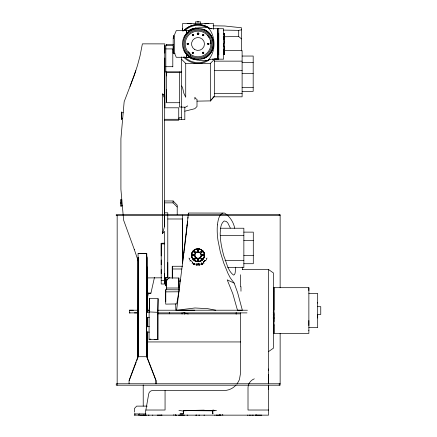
<?xml version="1.0" encoding="UTF-8"?>
<svg xmlns="http://www.w3.org/2000/svg" width="437" height="437" viewBox="0 0 437 437"><rect width="100%" height="100%" fill="white"/><g stroke="black" fill="none" stroke-linecap="round" stroke-linejoin="round"><path stroke-width="0.66" d="M121.016 202.036L121.016 203.708M121.426 115.707L121.431 114.745L121.426 116.69M121.431 112.79L121.431 111.943L121.426 119.372L121.431 112.817L123.19 112.713M138.043 352.774L138.037 357.034L138.037 257.639L138.327 257.644M138.037 352.774L138.152 259.715M138.07 356.718L138.07 253.558L146.548 253.553L146.548 356.707L138.07 356.718L138.256 257.633M156.091 383.768L156.08 380.496L146.739 356.297L146.63 326.603L149.378 326.603M146.63 326.603L146.63 312.165L149.394 312.165M147.351 331.699L147.318 356.876L147.307 332.147M147.313 317.71L147.313 326.63M147.318 312.198L147.318 257.48L146.734 257.491L146.887 256.328M147.384 277.839L147.378 293.489L150.94 293.151L154.463 277.391M147.356 326.931L147.367 317.404M147.373 311.958L147.427 267.04M149.629 309.199L149.64 298.318L158.09 298.717L158.047 339.527L149.05 339.254L149.132 311.925L149.64 298.318M161.209 273.589L161.215 269.553M161.209 264.762L161.215 259.966M164.804 102.75L164.798 102.422L164.798 107.12C164.367 103.159 165.011 99.259 164.76 95.228L162.553 93.922L162.542 233.462L164.492 231.37L164.492 284.012L161.209 284.012L161.209 243.283L164.492 243.152M164.492 278.025L164.492 284.012M164.492 273.589L164.492 280.379L161.209 280.379M162.542 233.462L164.481 226.683L164.798 43.886L142.386 43.858L140.064 55.783L137.415 65.687L134.241 75.443L124.152 101.734L120.912 138.731L120.912 189.336L123.605 220.117L134.301 249.5M164.492 103.7L164.492 97.959L162.553 93.922M164.798 45.355L164.798 53.145M165.727 301.869L165.727 289.704L179.154 289.829L176.75 303.928L165.727 304.125L165.727 289.704M169.851 277.817L165.727 277.927L165.847 285.82L166.803 284.979M166.339 286.169L166.339 280.27L169.223 277.905L178.842 278.025L178.848 289.889M166.339 75.923L166.339 72.11M167.775 262.517L167.786 277.031M173.194 50.108L173.194 37.811M182.54 263.167L182.54 218.992L167.775 218.992M182.54 215.091L182.617 261.561L187.566 221.171M197.491 59.891A15.994 15.994 0 0 1 188.604 56.979L189.095 57.291L186.441 57.291L186.441 54.62M186.441 33.294L186.441 30.628L186.441 34.01M188.626 31.977L188.626 30.628L191.93 29.022L195.558 28.061L197.437 28.017M223.564 46.382L223.564 43.323M223.564 39.729L223.564 36.506M223.564 34.272L223.569 33.201M224.591 40.876L224.58 54.691L224.591 46.169M224.591 39.368L224.591 33.288L224.591 36.347M268.569 389.367L268.569 388.346M268.547 388.28L268.547 384.959L268.569 415.145L134.214 415.145M268.547 374.334L268.547 383.631L268.569 269.542L242.388 269.542M268.569 388.466L268.569 389.411M274.004 287.688L308.866 287.693L308.866 333.415L274.004 333.409L274.004 325.833M274.004 318.507L274.004 313.138M274.004 333.169L274.004 291.299M274.004 324.423L274.004 325.598M308.866 330.53L308.866 330.203M308.866 320.501L308.866 325.598M308.866 290.589L308.866 287.693M317.683 318.01L317.683 314.831M317.683 303.098L317.683 302.601M121.426 116.635L121.426 116.073M157.5 339.653L157.582 312.324L158.09 298.717M161.209 243.283L161.209 255.962M164.481 226.683L164.492 200.971L173.107 200.971L177.209 205.15L177.209 214.605M165.847 285.82L165.727 277.927M166.339 45.148L166.339 44.7M164.492 107.032L164.492 106.426M166.339 89.383L166.339 101.537M173.451 38.101L173.44 35.768L173.38 37.68M121.016 200.113L121.027 199.245L121.016 206.395L121.016 200.124L121.852 200.08M199.572 264.685L199.567 265.133L196.475 265.139L196.492 264.014L198.059 263.997L199.556 264.014L199.567 265.133L199.556 264.019L198.327 264.019M201.02 251.805L201.157 251.084L201.053 251.887L202.085 252.1L202.091 251.029L202.293 251.728L201.441 252.193L202.085 252.1L202.298 251.472L201.949 250.942M217.708 33.174L217.724 54.8M175.068 53.259L173.189 53.238L173.276 45.983M173.221 53.238L173.27 48.873M173.631 36.031L173.576 38.057L173.779 36.031M173.664 38.063L173.691 36.031M217.839 54.407L217.741 59.093L208.946 59.312M177.209 206.985L173.09 202.855L173.107 200.971M202.631 255.607L203.287 255.853L203.811 255.443L203.56 254.651L202.926 254.569L202.495 255L203.145 255.869L203.647 254.995L202.795 254.804L202.866 255.629L203.331 255.689L203.631 255.017L203.014 254.673L202.659 254.995L202.866 255.629M235.745 267.247L235.122 273.147L234.456 274.638L233.544 275.086C227.764 270.809 226.628 262.528 223.924 256.257C221.854 248.697 220.177 240.962 220.204 233.085C220.587 228.895 220.374 223.749 224.137 220.964L226.366 221.472L227.797 222.914L230.332 228.059M194.809 99.221L194.886 97.26L195.951 98.838L197 99.292L197 106.519L194.809 108.704L184.818 111.195M201.075 264.074L201.861 264.478L202.823 264.041L201.304 263.369L200.883 264.838L202.156 264.15L202.151 263.631L201.282 263.413L201.763 263.309M134.689 412.091L134.449 408.491L136.655 406.12L147.209 406.12M194.951 259.234L194.924 258.677L194.334 258.289L193.941 258.529L194.159 259.288C195.17 259.665 195.099 257.77 194.126 258.191L193.771 258.589L194.126 258.191L195.039 258.567L194.875 259.327L195.039 258.567L194.574 258.174L193.913 258.333M173.385 415.145L173.407 414.735M194.973 251.898L194.645 250.964L195 251.28C195.596 252.859 192.712 251.586 194.476 252.264L195.011 251.821M202.222 259.146L202.265 258.48L201.299 258.251L202.244 258.513L201.807 259.463M201.479 259.316L202.107 259.07L202.151 258.622L201.413 258.333L201.135 258.688L201.479 259.316L201.921 259.245L201.845 258.333M164.552 103.766L164.678 102.427M188.281 214.086L188.385 213.027L224.591 213.081C229.818 216.462 233.527 222.083 234.707 228.251M188.183 215.059L188.298 213.884M187.866 218.254L188.129 215.643M187.992 217.074L187.085 225.732M192.438 254.902L192.788 255.705L193.416 255.17L193.209 254.749L192.438 254.902L192.832 254.662L193.405 255.061M197.939 259.78L197.568 260.031L197.786 260.791L198.545 260.294L198.316 259.884L197.491 259.911L197.377 260.468L197.835 260.982L198.496 260.823L198.474 259.835M134.875 415.145L135.017 413.915L134.339 413.926L145.958 413.915M204.347 256.514C205.92 250.532 197.628 246.036 193.46 250.598C188.85 254.749 193.362 263.107 199.365 261.512M175.171 414.735L175.117 415.145L175.177 414.735M180.437 279.849L176.603 310.259L175.832 310.221L175.69 303.862M183.961 252.242L180.273 281.149M198.535 260.19L198.256 260.791L197.786 260.791M202.784 255.569L203.642 255.361M217.391 224.853C218.079 220.669 218.571 215.026 222.957 213.027M192.22 255.115L192.673 254.569L193.23 254.607L192.52 254.645L192.22 255.115L192.46 255.743L193.356 255.672L192.427 255.667M194.924 258.677L194.629 259.288M192.466 262.932L192.083 263.314L192.864 262.517L190.685 260.337L190.051 260.965L190.685 260.337M196.792 264.079L199.185 264.03M147.045 299.569L148.454 292.916M203.631 255.437L203.751 254.897L202.773 254.645L202.681 255.667M204.03 258.01C205.106 255.519 204.653 252.444 202.708 250.505M197.835 260.982L197.377 260.468L197.491 259.911M194.148 264.451C195.667 264.019 193.859 264.964 193.842 263.964L194.033 263.424M192.477 254.891L192.788 255.705M194.918 258.791L194.591 258.338L193.979 258.518L194.017 259.157L194.733 259.223M198.545 260.294L198.332 259.878L197.606 260.02L197.917 260.834M202.156 264.15L201.861 264.478M135.809 70.63L130.018 86.45M213.005 409.917L212.677 410.835L212.874 413.872L212.677 410.835L188.129 410.633L183.327 410.851L183.327 413.915L179.951 413.915M201.135 251.439L201.943 251.133L201.921 251.996L201.189 251.805L201.506 251.051M201.135 258.688L201.943 258.382M138.07 356.308L129.062 380.6L129.068 383.768M137.999 357.007L138.261 356.308M129.205 380.572L136.218 362.098M136.699 360.831L137.906 357.663M194.782 264.358L194.809 263.506L193.99 263.489M194.733 251.969L194.782 251.226L193.891 251.477C193.575 252.34 195.41 251.903 194.29 252.078L193.946 251.838M203.396 258.802L204.035 257.557M201.397 263.489L201.719 262.872M201.468 252.056L202.162 251.625L201.413 251.078M198.425 260.834L198.698 260.332M236.991 384.107L239.389 379.72L240.372 374.132L240.372 312.788M183.977 37.2L185.741 34.354L188.074 32.087M193.755 251.412L194.104 250.953L193.744 251.308M138.403 415.145L139.398 413.915M210.328 101.029L213.196 97.484M193.624 250.243C191.898 251.881 191.062 254.389 191.564 256.727M198.617 250.264L197.956 250.685L197.398 250.111L197.885 249.445L198.382 249.543L198.617 250.264A0.617 0.617 0 0 1 197.764 250.62L197.409 250.128A0.617 0.617 0 0 1 197.819 249.478M201.375 250.947L201.053 251.887M203.56 258.835L201.67 260.725M193.984 251.887L194.23 251.051L194.689 251.133L194.629 252.034M192.657 255.661L193.362 255.41M193.465 263.85L194.738 263.369L195.164 264.855L193.203 264.035L194.077 263.385M203.97 263.314L203.172 262.522L205.346 260.348L206.007 260.856M197 101.144L210.328 100.892L214.43 96.326L214.43 58.634M203.746 261.938L203.828 261.555M210.328 100.892L210.328 63.441L214.43 59.339M204.352 261.326L204.685 260.998M236.089 384.97C233.079 388.427 228.562 390.509 223.968 390.536L152.748 390.536A4.102 4.097 0 0 0 148.711 393.928L145.526 411.976L145.526 415.145M189.363 259.742L189.877 258.562L188.91 258.12M202.599 259.753L200.523 261.162M203.172 262.522L203.8 263.156M197.453 259.982L197.912 259.644M268.569 351.572L273.491 348.12L273.491 272.999L268.569 269.542M208.274 60.153C215.933 51.785 215.933 36.113 208.274 27.744M203.145 255.869L203.811 255.443L203.276 254.525M202.905 52.243C201.233 54.013 205.297 53.352 203.15 52.2M189.849 30.426L194.634 28.394M184.818 107.497L187.741 105.918M191.93 29.022L188.626 30.628M254.29 378.813C250.685 380.25 247.981 383.686 248.008 387.646L248.008 410.021L268.569 410.021M203.423 58.569C216.697 54.368 216.697 33.529 203.429 29.328M121.426 118.99L122.677 118.58L121.426 117.7M178.848 281.27L180.317 280.811M200.845 261.195C197.486 262.763 193.192 261.069 191.854 257.612M207.089 258.07L206.198 258.469L206.668 259.802M216.337 58.837L215.037 59.153L223.564 59.175L223.564 28.722L210.65 28.695M149.05 339.254L150.896 339.188M223.394 30.093L238.706 30.35L241.497 29.842M193.82 263.97L194.236 264.483M150.94 293.151L147.892 293.145M212.715 410.998L216.534 410.398M198.496 260.823L197.704 260.938L197.366 260.343M201.763 263.347L201.113 263.648L201.107 264.167L201.878 264.412M204.789 23.838L208.848 23.456M196.672 28.197L198.027 28.066M121.022 205.909L122.355 205.811M274.004 309.959L274.004 287.857L274.004 290.911M148.58 293.533L147.367 293.609L148.618 293.56M197.824 59.787L192.493 58.831M161.351 415.145L162.051 415.117L157.205 415.145M204.21 410.125L183.25 410.627L215.004 410.638L213.502 410.097M198.474 59.53L198.021 59.536M251.739 415.145L253.482 415.145M273.185 318.338L274.004 318.327M146.952 356.854L147.28 356.849M224.268 36.763L238.706 36.533L241.497 38.915M139.507 415.145L144.401 415.145M146.947 277.927L161.728 277.812M164.416 277.79L167.775 277.763L167.775 215.479M165.721 291.878L178.957 291.79M180.301 413.91L183.327 413.894L183.327 410.851M255.618 415.145L256.688 415.139L255.82 415.145M164.492 202.877L173.09 202.855M172.287 278.451L172.287 266.27L182.535 266.248M194.82 310.215L176.603 310.259L194.94 307.981L207.712 308.669L215.774 310.221M146.542 415.145L143.56 415.145L143.986 415.145M179.033 415.145L179.17 415.145M216.637 415.145L216.987 415.145M198.474 27.236L208.274 27.236L208.274 28.241M210.525 28.7L211.666 28.7M189.243 30.628L176.269 30.628L174.319 35.228A16.781 2.578 -90 0 1 174.319 52.691L176.269 57.291L189.314 57.285M173.555 44.678L166.339 44.678L166.339 45.847M173.063 45.41L165.825 45.41L165.825 72.242L181.617 72.242M165.825 48.911L172.801 48.911L172.801 66.877M224.613 50.566L242.114 50.566L242.114 96.828L213.169 96.828M242.114 56.045L253.187 56.045L253.187 91.349L242.114 91.349M217.741 59.093L217.675 28.804L217.839 33.491M198.474 60.661L208.274 60.661L208.274 59.656M214.512 61.142L242.114 61.142M242.114 62.54L253.187 62.54M181.617 59.339L185.72 63.441L210.328 63.441M165.825 66.697L172.801 66.697M214.512 70.679L242.114 70.679M165.825 71.903L181.617 71.903M242.114 73.443L253.187 73.443M242.114 87.384L253.187 87.384M214.512 93.354L242.114 93.354M179.465 102.717L166.339 102.717L166.339 72.018M181.923 107.021L179.465 107.021L179.465 71.996M181.617 107.152L184.818 107.152L184.818 119.667L181.617 119.667L181.617 56.903M164.492 107.797L178.744 107.797L178.744 120.224L164.492 120.224M181.617 117.717L179.055 117.717L179.055 119.459L181.617 119.459M164.492 119.285L178.744 119.285M164.492 212.819L167.775 212.819L167.775 214.813M280.139 215.61L116.242 215.61L116.242 214.583L280.139 214.583L280.139 287.775M220.297 228.234L243.857 228.234L243.857 267.608L227.699 267.608M243.857 232.129L253.291 232.129L253.291 263.713L243.857 263.713M220.297 235.412L243.857 235.412M243.857 240.334L253.291 240.334M161.209 243.901L164.492 243.901M146.63 312.165L146.805 253.586L138.07 253.558M243.857 255.508L253.291 255.508M225.006 260.43L243.857 260.43M166.339 288.01L178.848 288.01L178.842 278.025M308.866 293.456L317.683 293.456L317.683 327.663L308.866 327.663M317.683 306.687L320.758 306.687L320.758 314.449L317.683 314.449M133.389 310.221L129.33 310.221L129.33 312.887L138.573 312.887M129.33 310.221L138.573 310.221M146.821 310.221L149.301 310.221M157.904 310.226L247.44 310.221M129.33 312.887L130.046 312.887M273.185 312.794L274.004 312.794M157.833 312.887L246.998 312.892M157.866 313.848L240.05 313.848M146.63 317.677L149.388 317.677M146.63 332.115L149.361 332.115M146.876 341.942L240.672 341.942M280.139 383.768L116.242 383.768L116.242 385.205L280.139 385.205L280.139 333.338M145.871 410.021L165.06 410.021L165.06 390.536M212.349 59.148L218.735 59.17L218.735 28.722L217.528 28.711M172.287 268.984L181.699 268.995M147.176 310.226L149.208 310.226M134.388 312.887L138.305 312.892M175.488 415.145L176.75 415.145M178.575 415.145L179.716 415.145M179.88 415.145L184.594 415.15M187.052 415.145L187.801 415.145M198.682 415.145L199.704 415.145M214.693 415.145L215.031 415.145M216.184 415.145L220.893 415.145M247.402 415.145L247.916 415.145M249.068 415.145L250.614 415.145M255.115 415.145L261.801 415.145M149.072 415.145L148.132 415.145M152.366 415.145L152.813 415.145M219.265 415.145L220.576 415.15M196.896 415.145L195.918 415.145L196.328 415.145M203.893 415.145L204.625 415.145M198.021 28.361L198.474 28.372M165.721 279.86L167.764 279.888M213.059 25.788L224.613 25.991L241.497 27.766L241.497 50.921M193.236 255.765L192.46 255.743L192.242 255M149.132 311.925L157.582 312.324M154.146 339.341L158.047 339.527M187.194 23.456L191.253 23.838M197.584 59.825L195 59.563L197.852 59.874M273.185 317.623L274.004 317.732M273.185 314.848L274.004 314.968M198.059 263.997L198.425 264.057M178.935 410.376L183.327 411.086M193.93 252.051L194.558 252.215M183.616 312.619L188.189 314.028M234.177 283.121L227.229 279.86L232.817 293.762L237.477 310.21L242.355 310.232L237.646 292.714L234.177 283.121L230.255 277.823L227.994 273.442L223.722 263.019L220.324 251.947L217.943 240.142A32.333 10.991 77.3 0 1 217.424 224.908M189.773 57.504L191.952 58.569M201.588 252.078L201.162 251.362M201.588 259.332L201.162 258.611M193.804 259.136L194.274 259.469M210.121 28.716C202.435 22.582 190.046 23.467 183.556 30.956A19.485 19.485 0 0 1 209.88 28.503M201.965 263.385L202.577 263.85M193.76 259.043L194.175 259.441M198.311 259.715L198.671 260.146M207.69 35.534L209.148 37.577M183.977 50.697L185.741 53.543L188.074 55.81M181.617 85.936L182.508 87.476L183.911 93.398L185.72 97.26L185.72 63.441M164.492 104.432L164.798 105M134.246 249.341L138.409 261.577M219.669 414.735L219.762 415.145M242.147 267.073L242.71 269.727M184.409 313.045L184.556 314.23M220.882 414.735L220.925 415.145M164.492 97.959L164.793 102.804M223.564 54.603L223.564 49.19M155.943 383.768L155.933 380.523L146.548 356.297L146.548 356.707M274.004 321.659L274.004 318.873M218.729 33.261L218.735 54.772L218.735 54.106M172.287 266.27L172.287 277.096M164.798 58.006L164.798 106.311M143.21 384.959L143.232 406.12M279.216 214.583L279.216 215.61M279.216 383.768L279.216 385.205M240.978 286.634L240.978 291.217M240.372 274.769L240.372 286.814M238.706 30.35L238.706 36.533M236.166 312.466L236.166 314.252M224.591 36.959L224.591 43.11M213.403 29.372L213.403 23.456L182.644 23.456L182.644 30.688M200.55 23.827L200.55 21.85L195.421 21.85L195.421 23.827M186.441 53.909L186.441 57.291M182.437 28.378L182.437 31.093M182.076 312.663L182.076 314.017M169.31 312.428L169.31 313.788M166.339 280.27L166.339 289.889M121.426 114.969L121.426 115.499M117.165 215.266L117.165 385.205M201.812 262.91A4.102 4.102 0 0 1 201.479 263.544M210.421 40.674A12.864 12.864 0 0 1 210.847 43.847M190.035 53.309A12.296 12.296 0 0 1 188.352 51.561M197.109 22.003A2.562 2.562 0 0 1 198.862 22.003M210.022 59.306A19.485 19.485 0 0 1 183.545 56.996M187.233 224.705A35.353 0.699 -82.9 0 1 186.113 234.767M186.129 234.674A35.55 0.672 -83 0 1 183.966 252.537M206.28 60.699A18.66 18.66 0 0 1 184.605 56.925M185.064 30.541A18.66 18.66 0 0 1 206.28 27.225M198.332 249.527A0.617 0.617 0 0 1 198.633 250.008M194.809 254.869C194.214 259.13 201.244 259.605 201.255 255.323C201.588 251.319 195.028 250.794 194.809 254.869M268.569 369.44L268.569 370.106L268.569 369.107L268.569 369.44M198.835 33.518L198.688 34.195L197.775 34.49A0.83 0.83 0 0 1 197.196 33.72L198.081 32.884L198.835 33.518A0.825 0.825 0 0 1 198.491 34.386L198.048 34.55C196.109 34.321 198.136 31.71 198.824 33.518M196.492 264.014L196.475 265.139L196.492 264.019M204.259 254.531C205.428 262.79 191.761 263.74 191.772 255.421C191.138 247.67 203.751 246.752 204.259 254.531M187.107 43.804C187.992 46.306 189.013 41.99 187.107 43.804M208.924 43.875C207.897 46.295 207.122 41.919 208.924 43.875M193.531 34.944L193.028 35.725A0.655 0.655 0 0 1 192.275 35.31C192.881 32.704 194.361 36.948 192.258 35.288A0.655 0.655 0 0 1 192.586 34.507A0.655 0.655 0 0 1 193.422 34.709L193.531 34.944M202.511 52.615L202.79 53.418A0.655 0.655 0 0 0 203.779 52.97A0.655 0.655 0 0 0 202.997 52.221L202.511 52.615M222.69 414.735L222.87 415.145L222.652 414.735M203.811 35.047C202.539 37.364 202.222 32.928 203.811 35.047M192.236 52.669C193.001 55.193 194.23 50.932 192.236 52.669M207.646 43.782L207.744 44.394L208.58 44.558A0.655 0.655 0 0 0 208.689 43.476A0.655 0.655 0 0 0 207.646 43.782M188.407 43.908L188.38 44.164A0.655 0.655 0 0 1 187.342 44.465A0.655 0.655 0 0 1 187.446 43.389L187.954 43.339L188.407 43.908M192.28 52.577L192.22 52.833A0.655 0.655 0 0 0 193.105 53.461A0.655 0.655 0 0 0 193.362 52.413L192.777 52.189L192.28 52.577M203.806 35.113L203.243 35.758L202.664 35.534A0.655 0.655 0 0 1 202.921 34.479A0.655 0.655 0 0 1 203.8 35.113M195.202 253.17L194.607 254.558L195.164 257.109A3.583 3.583 0 0 0 197.71 258.638C204.822 258.737 199.742 247.719 195.202 253.17M203.582 262.118L203.423 262.347L203.932 261.758L203.582 262.118M205.182 260.507L204.663 261.042L205.182 260.507M193.749 28.542L191.477 29.399L195.907 28.077L193.749 28.542M199.25 248.828L198.021 248.729A6.462 6.462 0 0 0 191.783 256.858A6.462 6.462 0 0 0 201.255 260.78A6.462 6.462 0 0 0 202.588 250.62L199.25 248.828M198.982 252.089L198.021 251.958A3.228 3.228 0 0 0 194.847 255.787A3.228 3.228 0 0 0 199.201 258.196A3.228 3.228 0 0 0 200.758 253.471L198.982 252.089M201.178 259.299L200.993 258.562L201.178 259.299M194.776 49.578A6.473 6.473 0 0 0 204.483 43.973A6.473 6.473 0 0 0 194.776 38.369A6.473 6.473 0 0 0 194.776 49.578M190.745 54.505A12.815 12.815 0 0 0 210.809 45A12.815 12.815 0 0 0 192.542 32.376A12.815 12.815 0 0 0 190.745 54.505M190.335 55.472A13.842 13.842 0 0 0 211.836 44.864A13.842 13.842 0 0 0 191.898 31.546A13.842 13.842 0 0 0 190.335 55.472M190.232 57.449A15.585 15.585 0 0 0 213.606 43.951A15.585 15.585 0 0 0 190.232 30.453A15.585 15.585 0 0 0 190.232 57.449M190.587 56.826A14.869 14.869 0 0 0 212.89 43.951A14.869 14.869 0 0 0 190.587 31.076A14.869 14.869 0 0 0 190.587 56.826"/></g></svg>
